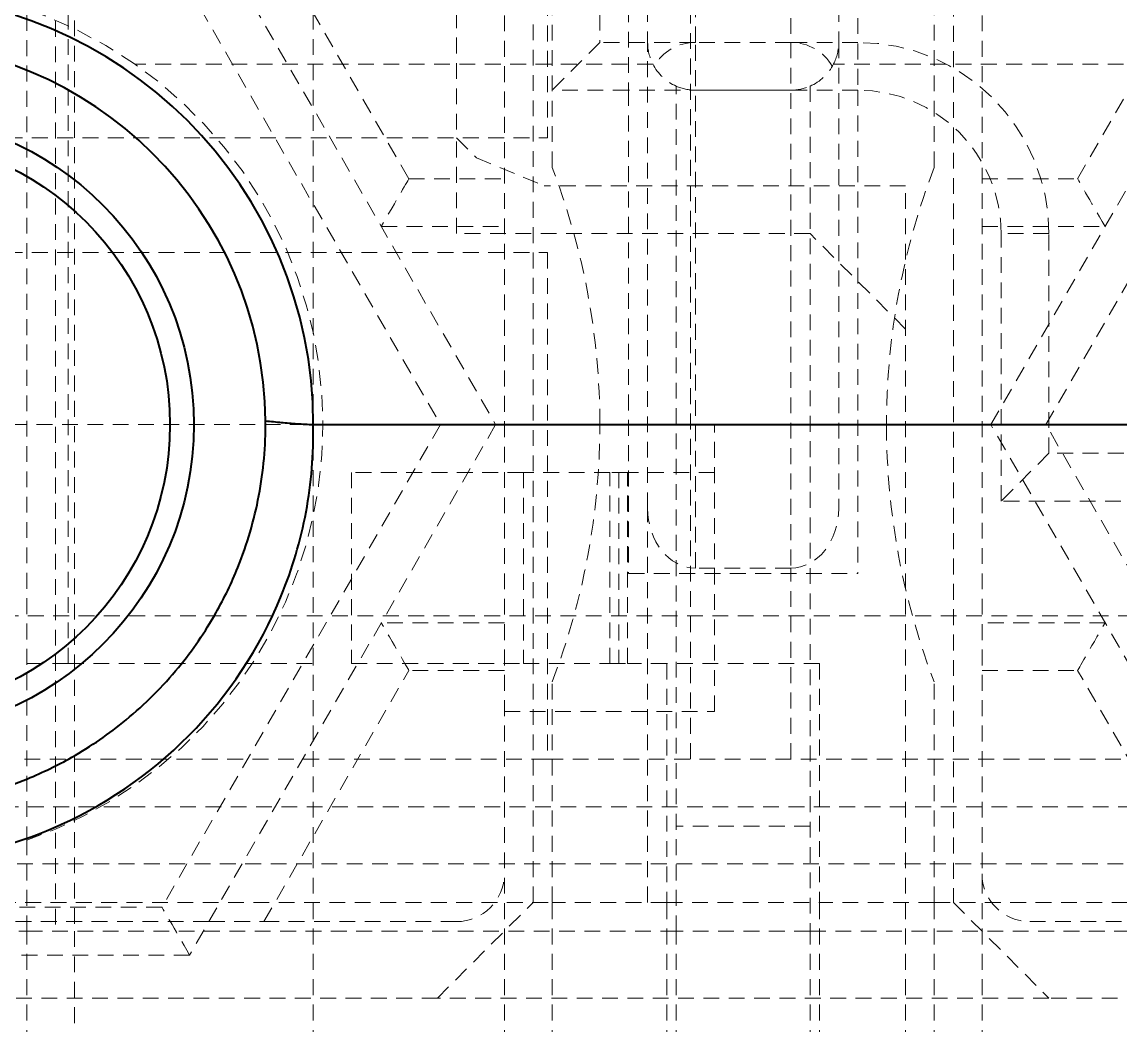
# Model space of a CAD drawing. Header units: inches. Extents: x 6934 to 18973, y 4254 to 7629.
# Drawn here: x 17099.73 to 17111.22, y 4823.17 to 4833.67 of the extents above; entities that cross this region are included whole.
import ezdxf

# ---------------------------------------------------------------- set-up
doc = ezdxf.new("R2010")
doc.units = ezdxf.units.IN
doc.header["$MEASUREMENT"] = 0
doc.linetypes.add('입력 정류부 ASSY$0$DASHED', pattern=[0.2067, 0.1654, -0.0413])
for name, color, linetype, lineweight, true_color in [('입력 정류부 ASSY$0$가려진 것(ISO)', 2, '입력 정류부 ASSY$0$DASHED', 18, 0xffff00), ('입력 정류부 ASSY$0$가려진 좁은 것(ISO)', 2, '입력 정류부 ASSY$0$DASHED', 18, 0xffff00), ('입력 정류부 ASSY$0$가시적인 것(ISO)', 3, 'Continuous', 40, 0x00ff00)]:
    doc.layers.add(name, color=color, linetype=linetype, lineweight=lineweight, true_color=true_color)

# ---------------------------------------------------------------- blocks, each defined once
blk = doc.blocks.new('입력 정류부 ASSY')
at = {"layer": '입력 정류부 ASSY$0$가려진 것(ISO)'}
for p, q in [((451.704, 588.857), (451.704, 573.44)), ((445.704, 585.14), (445.704, 565.092)), ((451.154, 579.19), (451.154, 572.44)), ((451.004, 564.44), (451.004, 578.92)), ((455.404, 578.92), (455.404, 564.44)), ((454.404, 577.94), (454.404, 572.94)), ((450.204, 576.94), (450.204, 572.44)), ((452.204, 576.74), (452.204, 573.44)), ((454.204, 576.74), (454.204, 573.44)), ((448.704, 566.94), (448.704, 576.64)), ((450.704, 562.94), (450.704, 576.44)), ((455.704, 562.94), (455.704, 576.44)), ((452.654, 565.94), (452.654, 576.19)), ((451.204, 572.133), (451.204, 575.94)), ((452.004, 575.94), (452.004, 572.94)), ((455.204, 572.133), (455.204, 575.94)), ((449.704, 572.014), (447.899, 575.14)), ((456.704, 572.014), (458.509, 575.14)), ((447.12, 574.49), (450.036, 569.44)), ((456.373, 569.44), (459.289, 574.49)), ((451.704, 573.44), (451.204, 572.94)), ((452.704, 573.44), (451.704, 573.44)), ((452.204, 568.565), (452.204, 573.44)), ((453.704, 573.44), (452.704, 573.44)), ((454.404, 573.44), (453.704, 573.44)), ((454.204, 573.44), (454.204, 568.565)), ((452.258, 573.214), (446.834, 573.214)), ((459.574, 573.214), (454.15, 573.214)), ((454.404, 572.94), (452.004, 572.94)), ((452.004, 572.94), (452.004, 567.881)), ((452.504, 564.14), (452.504, 572.982)), ((453.704, 572.94), (452.704, 572.94)), ((453.904, 572.982), (453.904, 564.14)), ((454.404, 572.94), (454.404, 567.881)), ((436.204, 572.44), (451.154, 572.44)), ((450.204, 572.44), (450.411, 572.233)), ((450.204, 571.44), (450.204, 572.44)), ((450.411, 572.233), (451.119, 571.94)), ((449.704, 572.014), (450.704, 572.014)), ((455.704, 572.014), (456.704, 572.014)), ((454.904, 571.94), (451.119, 571.94)), ((454.904, 562.94), (454.904, 571.94)), ((453.904, 571.44), (450.204, 571.44)), ((454.904, 570.44), (453.904, 571.44)), ((456.404, 569.14), (456.404, 571.44)), ((436.204, 571.24), (451.154, 571.24)), ((451.154, 571.24), (451.154, 565.94)), ((439.704, 569.44), (448.704, 569.44)), ((450.036, 569.44), (447.12, 564.39)), ((452.904, 566.44), (452.904, 569.44)), ((459.289, 564.39), (456.373, 569.44)), ((456.404, 569.14), (455.904, 568.64)), ((467.804, 569.14), (456.404, 569.14)), ((449.104, 568.94), (449.104, 566.94)), ((450.904, 568.94), (449.104, 568.94)), ((451.808, 568.94), (450.904, 568.94)), ((450.904, 568.94), (450.904, 566.94)), ((451.994, 568.94), (451.808, 568.94)), ((451.904, 568.94), (451.904, 566.94)), ((452.904, 568.94), (451.994, 568.94)), ((452.204, 564.44), (452.204, 568.565)), ((453.704, 567.94), (452.704, 567.94)), ((453.704, 565.94), (453.704, 567.94)), ((452.004, 567.881), (454.404, 567.881)), ((490.204, 567.44), (110.204, 567.44)), ((446.138, 566.94), (445.704, 566.94)), ((446.138, 566.94), (448.704, 566.94)), ((448.704, 562.94), (448.704, 566.94)), ((449.104, 566.94), (450.904, 566.94)), ((450.904, 566.94), (451.808, 566.94)), ((451.808, 566.94), (451.994, 566.94)), ((452.404, 566.94), (451.994, 566.94)), ((452.404, 566.94), (452.404, 564.44)), ((454.004, 566.94), (452.404, 566.94)), ((454.004, 566.94), (454.004, 564.44)), ((448.188, 564.24), (449.704, 566.867)), ((450.704, 566.867), (449.704, 566.867)), ((455.704, 566.867), (456.704, 566.867)), ((458.221, 564.24), (456.704, 566.867)), ((451.204, 564.44), (451.204, 566.748)), ((455.204, 564.44), (455.204, 566.748)), ((450.704, 566.44), (452.904, 566.44)), ((451.154, 565.94), (445.604, 565.94)), ((451.154, 565.94), (452.654, 565.94)), ((471.754, 565.94), (452.654, 565.94)), ((490.204, 565.44), (110.204, 565.44)), ((453.904, 565.24), (452.504, 565.24)), ((445.704, 564.14), (445.704, 565.092)), ((445.604, 564.844), (478.804, 564.844)), ((447.12, 564.39), (441.289, 564.39)), ((442.504, 564.44), (451.204, 564.44)), ((450.004, 563.44), (451.004, 564.44)), ((452.404, 564.44), (451.204, 564.44)), ((451.204, 562.94), (451.204, 564.44)), ((452.404, 564.44), (454.004, 564.44)), ((452.404, 562.94), (452.404, 564.44)), ((455.204, 564.44), (454.004, 564.44)), ((454.004, 562.94), (454.004, 564.44)), ((455.204, 564.44), (457.604, 564.44)), ((455.204, 562.94), (455.204, 564.44)), ((455.404, 564.44), (456.404, 563.44)), ((447.611, 564.24), (440.798, 564.24)), ((447.611, 564.24), (448.188, 564.24)), ((450.204, 564.24), (448.188, 564.24)), ((456.204, 564.24), (458.221, 564.24)), ((442.704, 564.14), (445.704, 564.14)), ((445.704, 562.94), (445.704, 564.14)), ((452.504, 564.14), (445.704, 564.14)), ((446.204, 564.14), (446.204, 562.94)), ((453.904, 564.14), (452.504, 564.14)), ((452.504, 562.94), (452.504, 564.14)), ((460.704, 564.14), (453.904, 564.14)), ((453.904, 562.94), (453.904, 564.14)), ((450.004, 563.44), (438.404, 563.44)), ((468.004, 563.44), (456.404, 563.44))]:
    blk.add_line(p, q, dxfattribs=at)
for centre, radius, start, end in [((444.204, 569.44), 4.6, 55.1295, 124.8705), ((452.704, 573.44), 0.5, 180, 206.8655), ((452.704, 572.94), 0.5, 90, 150), ((453.704, 572.94), 0.5, 30, 90), ((453.704, 573.44), 0.5, 333.1345, 0), ((454.404, 571.44), 2, 0, 90), ((444.204, 569.44), 4.6, 289.0314, 55.1295), ((452.704, 573.44), 0.5, 206.8655, 246.4218), ((453.704, 573.44), 0.5, 293.5782, 333.1345), ((452.704, 573.44), 0.5, 246.4218, 270), ((453.704, 573.44), 0.5, 270, 293.5782), ((444.204, 569.44), 7.5, 0, 21.0395), ((462.204, 569.44), 7.5, 158.9605, 180), ((444.204, 569.44), 7.5, 338.9605, 0), ((462.204, 569.44), 7.5, 180, 201.0395), ((450.204, 564.74), 0.5, 270, 0), ((456.204, 564.74), 0.5, 180, 270)]:
    blk.add_arc(centre, radius, start, end, dxfattribs=at)
for centre, major_axis, ratio, start_param, end_param in [((449.416, 571.514), (0.289, 0.5), 0.000011, 6.283183, 7.853927), ((456.993, 571.514), (0.289, -0.5), 0.000011, 1.570851, 3.141594), ((452.704, 568.565), (0, -0.625), 0.8, 4.712389, 6.283185), ((453.704, 568.565), (0, -0.625), 0.8, 0, 1.570796), ((449.416, 567.367), (0.289, -0.5), 0.000011, 6.283184, 7.853927), ((456.993, 567.367), (0.289, 0.5), 0.000011, 3.141592, 4.712334), ((447.409, 563.89), (0.289, -0.5), 0.000011, 1.570851, 3.141594)]:
    blk.add_ellipse(centre, major_axis=major_axis, ratio=ratio, start_param=start_param, end_param=end_param, dxfattribs=at)
at = {"layer": '입력 정류부 ASSY$0$가려진 좁은 것(ISO)'}
for p, q in [((446.138, 566.94), (446.138, 585.32)), ((446.204, 585.347), (446.204, 564.14)), ((446.004, 578.44), (446.004, 564.14)), ((453.704, 577.94), (453.704, 573.44)), ((452.704, 573.44), (452.704, 575.94)), ((447.409, 574.99), (450.613, 569.44)), ((455.796, 569.44), (459, 574.99)), ((452.704, 567.94), (452.704, 573.44)), ((453.704, 573.44), (453.704, 567.94)), ((452.004, 572.94), (451.204, 572.94)), ((449.416, 571.514), (450.704, 571.514)), ((455.704, 571.514), (456.993, 571.514)), ((455.904, 568.64), (455.904, 571.44)), ((456.404, 571.44), (455.904, 571.44)), ((450.613, 569.44), (447.409, 563.89)), ((459, 563.89), (455.796, 569.44)), ((451.808, 566.94), (451.808, 568.94)), ((451.994, 566.94), (451.994, 568.94)), ((468.304, 568.64), (455.904, 568.64)), ((450.704, 567.367), (449.416, 567.367)), ((456.993, 567.367), (455.704, 567.367)), ((447.409, 563.89), (441, 563.89)), ((456.404, 563.44), (450.004, 563.44))]:
    blk.add_line(p, q, dxfattribs=at)
blk.add_arc((454.404, 571.44), 1.5, 0, 90, dxfattribs=at)
at = {"layer": '입력 정류부 ASSY$0$가시적인 것(ISO)'}
blk.add_line((448.704, 569.44), (457.704, 569.44), dxfattribs=at)
for radius in [3.25, 3]:
    blk.add_circle((444.204, 569.44), radius, dxfattribs=at)
for radius, start, end in [(4.5, 0, 180), (4, 0.5574, 179.4428)]:
    blk.add_arc((444.204, 569.44), radius, start, end, dxfattribs=at)
for points, knots in [([(444.204, 565.44), (444.462, 565.44), (444.719, 565.465), (445.226, 565.564), (445.473, 565.638), (445.871, 565.8), (446.026, 565.875), (446.377, 566.074), (446.567, 566.204), (446.844, 566.433), (446.941, 566.52), (447.124, 566.703), (447.212, 566.8), (447.442, 567.08), (447.573, 567.272), (447.773, 567.626), (447.849, 567.783), (448.012, 568.189), (448.086, 568.441), (448.183, 568.956), (448.207, 569.217), (448.204, 569.479)], [-0.6388449, -0.6388449, -0.6388449, -0.6388449, -0.5615111, -0.5615111, -0.4839827, -0.4839827, -0.4321302, -0.4321302, -0.3626563, -0.3626563, -0.3233942, -0.3233942, -0.2839658, -0.2839658, -0.2134173, -0.2134173, -0.1601958, -0.1601958, -0.0800794, -0.0800794, -0.0000049, -0.0000049, -0.0000049, -0.0000049]), ([(444.204, 564.853), (444.506, 564.853), (444.806, 564.884), (445.397, 565.004), (445.685, 565.094), (446.502, 565.44), (446.99, 565.772), (447.817, 566.606), (448.145, 567.103), (448.485, 567.932), (448.572, 568.226), (448.684, 568.829), (448.709, 569.134), (448.703, 569.44)], [0.0000171, 0.0000171, 0.0000171, 0.0000171, 0.0905045, 0.0905045, 0.1813819, 0.1813819, 0.3586453, 0.3586453, 0.5384374, 0.5384374, 0.6319629, 0.6319629, 0.7250417, 0.7250417, 0.7250417, 0.7250417]), ([(448.204, 569.479), (448.259, 569.474), (448.369, 569.464), (448.536, 569.448), (448.647, 569.445), (448.704, 569.44)], [0.0000107, 0.0000107, 0.0000107, 0.0000107, 0.3333333, 0.6666667, 0.9999943, 0.9999943, 0.9999943, 0.9999943])]:
    blk.add_open_spline(points, degree=3, knots=knots, dxfattribs=at)

msp = doc.modelspace()

# ---------------------------------------------------------------- block references
msp.add_blockref('입력 정류부 ASSY', (16654.075, 4260.012))

doc.saveas('drawing.dxf')
